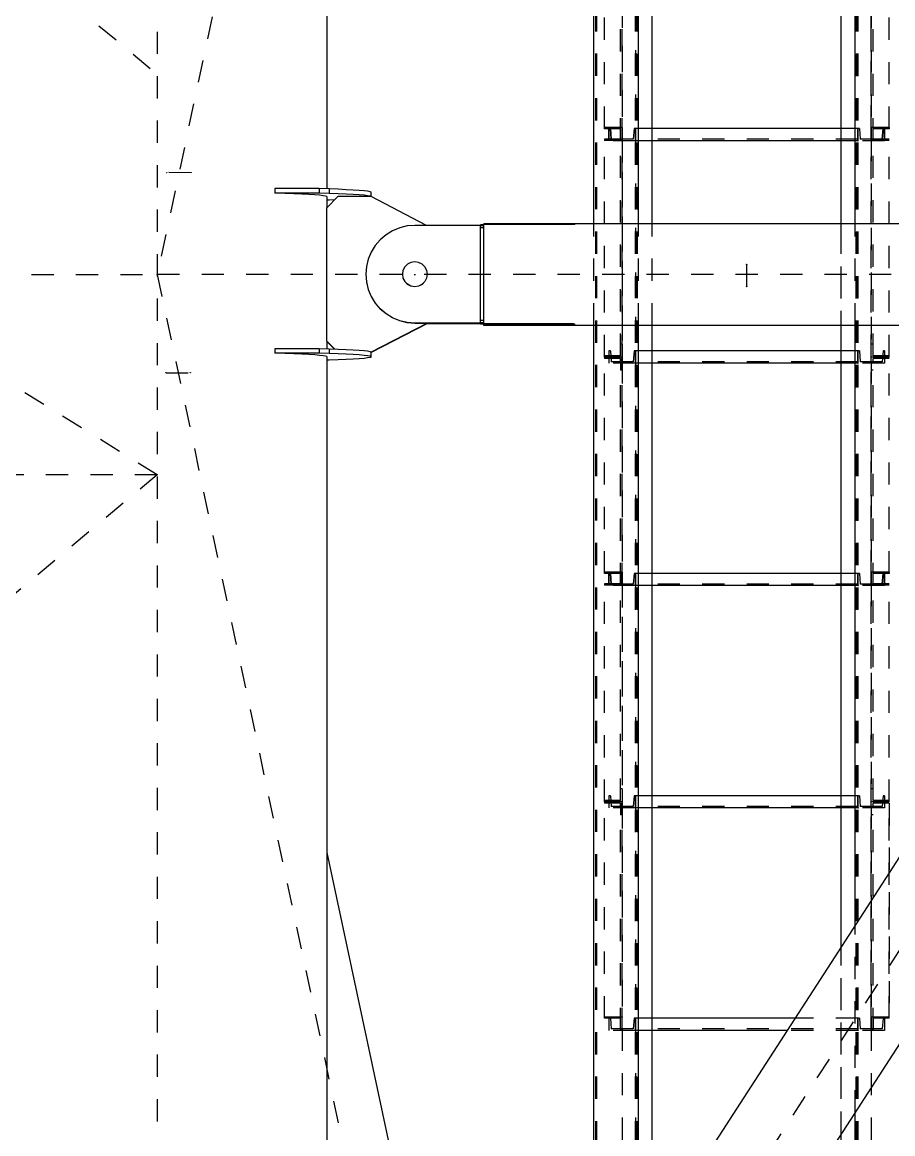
# Model space of a CAD drawing. Header units: millimetres. Extents: x 149919 to 150445, y 136651 to 136866.
# Drawn here: x 150259.607 to 150263.52, y 136771.112 to 136776.11 of the extents above; entities that cross this region are included whole.
import ezdxf

# ---------------------------------------------------------------- set-up
doc = ezdxf.new("R2010")
doc.units = ezdxf.units.MM
doc.header["$LTSCALE"] = 0.25
for name, pattern in [('CENTER', [50.8, 31.75, -6.35, 6.35, -6.35]), ('XKITLINE00', [0]), ('XKITLINE02', [4, 2, -2]), ('XKITLINE03', [6, 3, -1, 1, -1])]:
    doc.linetypes.add(name, pattern=pattern)

# ---------------------------------------------------------------- blocks, each defined once
blk = doc.blocks.new('çatıı')
at = {"color": 8, "linetype": 'CENTER'}
for p, q in [((10096.38, 14010.27), (11840, 12550.27)), ((12015, 13280.27), (11840, 12460.27)), ((11840, 12689.51), (11840, 11020.27)), ((11840, 12370.27), (11549.01, 12550.27)), ((11855.26, 12506.11), (11844.3, 12506.13)), ((12105, 12454.88), (12105, 12464.88)), ((11603.46, 12460.27), (11840, 12460.27)), ((11840, 12460.27), (12013.55, 11647.05)), ((12370, 12460.27), (11840, 11640.27)), ((12370, 12460.27), (11840, 12460.27)), ((11955.8, 12460.41), (11955.8, 12460.14)), ((11843.93, 12416.17), (11854.89, 12416.16)), ((11840, 12370.27), (10454.1, 12370.27)), ((11840, 12370.27), (11006.79, 11672.6))]:
    blk.add_line(p, q, dxfattribs=at)
at = {"color": 116, "linetype": 'XKITLINE02', "true_color": 0x136734}
for p, q in [((12037.16, 12049.63), (12037.16, 13721.24)), ((12037.69, 12049.63), (12037.69, 13721.24)), ((12054.93, 12049.63), (12054.93, 13721.24)), ((12055.01, 12049.6), (12055.01, 13721.24)), ((12055.46, 12049.63), (12055.46, 13721.24)), ((12055.86, 12049.6), (12055.86, 13721.24)), ((12147.49, 12049.57), (12147.49, 13721.24)), ((12154.14, 12049.57), (12154.14, 13721.24)), ((12154.14, 12049.57), (12154.14, 13721.24)), ((12154.54, 12049.63), (12154.54, 13721.24)), ((12154.99, 12049.63), (12154.99, 13721.24)), ((12154.99, 12049.57), (12154.99, 13721.24)), ((12155.07, 12049.63), (12155.07, 13721.24)), ((12041.01, 12525.85), (12041.01, 12623.17)), ((12048.21, 12520.61), (12048.21, 12622.59)), ((12049.01, 12520.61), (12049.01, 12621.12)), ((12160.99, 12520.61), (12160.99, 12623.17)), ((12161.79, 12520.61), (12161.79, 12622.59)), ((12168.99, 12525.85), (12168.99, 12623.17)), ((12049.01, 12526.43), (12041.01, 12526.43)), ((12048.21, 12525.85), (12041.01, 12525.85)), ((12043.69, 12525.92), (12043.01, 12525.92)), ((12043.01, 12520.42), (12043.01, 12525.92)), ((12043.01, 12525.92), (12043.01, 12520.42)), ((12044.07, 12521.12), (12043.69, 12525.92)), ((12043.69, 12525.92), (12044.07, 12521.12)), ((12049.01, 12526.42), (12048.21, 12526.42)), ((12048.21, 12521.2), (12048.21, 12526.42)), ((12048.21, 12423.75), (12048.21, 12525.85)), ((12049.01, 12526.42), (12049.01, 12520.62)), ((12049.01, 12526.42), (12049.01, 12428.97)), ((12054.33, 12525.92), (12053.94, 12521.12)), ((12054.33, 12525.92), (12053.94, 12521.12)), ((12055.01, 12525.92), (12054.33, 12525.92)), ((12062.51, 12525.92), (12055.01, 12525.92)), ((12055.01, 12520.42), (12055.01, 12525.92)), ((12055.01, 12525.92), (12055.01, 12520.42)), ((12055.01, 12525.92), (12055.01, 12520.42)), ((12154.99, 12525.92), (12147.49, 12525.92)), ((12154.99, 12520.42), (12154.99, 12525.92)), ((12154.99, 12525.92), (12154.99, 12520.42)), ((12155.67, 12525.92), (12154.99, 12525.92)), ((12154.99, 12525.92), (12154.99, 12520.42)), ((12155.67, 12525.92), (12156.05, 12521.12)), ((12155.67, 12525.92), (12156.05, 12521.12)), ((12160.99, 12526.43), (12160.99, 12520.61)), ((12168.99, 12526.43), (12160.99, 12526.43)), ((12160.99, 12423.17), (12160.99, 12526.42)), ((12161.79, 12526.42), (12160.99, 12526.42)), ((12161.79, 12423.75), (12161.79, 12526.42)), ((12161.79, 12520.61), (12161.79, 12525.85)), ((12168.99, 12525.85), (12161.79, 12525.85)), ((12166.31, 12525.92), (12165.92, 12521.12)), ((12165.92, 12521.12), (12166.31, 12525.92)), ((12166.99, 12525.92), (12166.31, 12525.92)), ((12166.99, 12525.92), (12166.99, 12520.42)), ((12166.99, 12520.42), (12166.99, 12525.92)), ((12168.99, 12526.43), (12168.99, 12525.85)), ((12048.21, 12521.2), (12041.01, 12521.2)), ((12041.01, 12521.2), (12041.01, 12520.62)), ((12041.01, 12423.17), (12041.01, 12521.2)), ((12053.94, 12521.12), (12044.07, 12521.12)), ((12154.99, 12521.12), (12055.01, 12521.12)), ((12165.92, 12521.12), (12156.05, 12521.12)), ((12168.99, 12521.2), (12161.79, 12521.2)), ((12168.99, 12423.17), (12168.99, 12521.2)), ((12049.01, 12520.62), (12041.01, 12520.62)), ((12055.01, 12520.42), (12043.01, 12520.42)), ((12049.01, 12520.61), (12048.21, 12520.61)), ((12049.01, 12423.17), (12049.01, 12520.62)), ((12062.51, 12520.42), (12055.01, 12520.42)), ((12154.99, 12520.42), (12147.49, 12520.42)), ((12166.99, 12520.42), (12154.99, 12520.42)), ((12168.99, 12520.62), (12160.99, 12520.62)), ((12161.79, 12520.61), (12160.99, 12520.61)), ((12036.31, 12437.44), (12036.31, 12483.11)), ((12056.31, 12437.44), (12056.31, 12483.11)), ((12062.51, 12437.44), (12062.51, 12483.11)), ((12147.49, 12073.93), (12147.49, 12483.11)), ((12153.69, 12437.44), (12153.69, 12483.11)), ((12043.69, 12425.92), (12043.01, 12425.92)), ((12043.01, 12425.92), (12043.01, 12420.42)), ((12043.01, 12425.92), (12043.01, 12420.42)), ((12043.69, 12425.92), (12044.07, 12421.12)), ((12043.69, 12425.92), (12044.07, 12421.12)), ((12049.01, 12428.97), (12048.21, 12428.97)), ((12049.01, 12428.97), (12049.01, 12423.17)), ((12054.33, 12425.92), (12053.94, 12421.12)), ((12054.33, 12425.92), (12053.94, 12421.12)), ((12055.01, 12425.92), (12054.33, 12425.92)), ((12062.51, 12425.92), (12055.01, 12425.92)), ((12055.01, 12420.42), (12055.01, 12425.92)), ((12055.01, 12425.92), (12055.01, 12420.42)), ((12055.01, 12425.92), (12055.01, 12420.42)), ((12154.99, 12425.92), (12147.49, 12425.92)), ((12154.99, 12420.42), (12154.99, 12425.92)), ((12154.99, 12425.92), (12154.99, 12420.42)), ((12155.67, 12425.92), (12154.99, 12425.92)), ((12154.99, 12425.92), (12154.99, 12420.42)), ((12155.67, 12425.92), (12156.05, 12421.12)), ((12155.67, 12425.92), (12156.05, 12421.12)), ((12161.79, 12428.97), (12160.99, 12428.97)), ((12166.31, 12425.92), (12165.92, 12421.12)), ((12166.31, 12425.92), (12165.92, 12421.12)), ((12166.99, 12425.92), (12166.31, 12425.92)), ((12166.99, 12425.92), (12166.99, 12420.42)), ((12166.99, 12425.92), (12166.99, 12420.42)), ((12048.21, 12423.75), (12041.01, 12423.75)), ((12049.01, 12423.17), (12041.01, 12423.17)), ((12041.01, 12423.17), (12041.01, 12422.59)), ((12049.01, 12423.17), (12041.01, 12423.17)), ((12041.01, 12325.85), (12041.01, 12423.17)), ((12048.21, 12422.59), (12041.01, 12422.59)), ((12053.94, 12421.12), (12044.07, 12421.12)), ((12048.21, 12422.59), (12048.21, 12417.35)), ((12048.21, 12320.61), (12048.21, 12422.59)), ((12049.01, 12417.35), (12049.01, 12423.17)), ((12049.01, 12320.61), (12049.01, 12421.12)), ((12154.99, 12421.12), (12055.01, 12421.12)), ((12165.92, 12421.12), (12156.05, 12421.12)), ((12168.99, 12423.17), (12160.99, 12423.17)), ((12160.99, 12320.61), (12160.99, 12423.17)), ((12168.99, 12423.17), (12160.99, 12423.17)), ((12168.99, 12423.75), (12161.79, 12423.75)), ((12161.79, 12320.61), (12161.79, 12422.59)), ((12168.99, 12422.59), (12161.79, 12422.59)), ((12168.99, 12325.85), (12168.99, 12423.17)), ((12055.01, 12420.42), (12043.01, 12420.42)), ((12049.01, 12417.35), (12048.21, 12417.35)), ((12062.51, 12420.42), (12055.01, 12420.42)), ((12154.99, 12420.42), (12147.49, 12420.42)), ((12166.99, 12420.42), (12154.99, 12420.42)), ((12161.79, 12417.35), (12160.99, 12417.35)), ((12049.01, 12326.43), (12041.01, 12326.43)), ((12048.21, 12325.85), (12041.01, 12325.85)), ((12043.69, 12325.92), (12043.01, 12325.92)), ((12043.01, 12320.42), (12043.01, 12325.92)), ((12043.01, 12325.92), (12043.01, 12320.42)), ((12044.07, 12321.12), (12043.69, 12325.92)), ((12043.69, 12325.92), (12044.07, 12321.12)), ((12049.01, 12326.42), (12048.21, 12326.42)), ((12048.21, 12326.42), (12048.21, 12321.2)), ((12048.21, 12223.75), (12048.21, 12326.42)), ((12049.01, 12326.42), (12049.01, 12320.62)), ((12049.01, 12326.42), (12049.01, 12228.97)), ((12054.33, 12325.92), (12053.94, 12321.12)), ((12054.33, 12325.92), (12053.94, 12321.12)), ((12055.01, 12325.92), (12054.33, 12325.92)), ((12062.51, 12325.92), (12055.01, 12325.92)), ((12055.01, 12320.42), (12055.01, 12325.92)), ((12055.01, 12325.92), (12055.01, 12320.42)), ((12055.01, 12325.92), (12055.01, 12320.42)), ((12154.99, 12325.92), (12147.49, 12325.92)), ((12154.99, 12320.42), (12154.99, 12325.92)), ((12154.99, 12325.92), (12154.99, 12320.42)), ((12155.67, 12325.92), (12154.99, 12325.92)), ((12154.99, 12325.92), (12154.99, 12320.42)), ((12155.67, 12325.92), (12156.05, 12321.12)), ((12155.67, 12325.92), (12156.05, 12321.12)), ((12160.99, 12326.43), (12160.99, 12320.61)), ((12168.99, 12326.43), (12160.99, 12326.43)), ((12160.99, 12223.17), (12160.99, 12326.42)), ((12161.79, 12326.42), (12160.99, 12326.42)), ((12161.79, 12223.75), (12161.79, 12326.42)), ((12161.79, 12320.61), (12161.79, 12325.85)), ((12168.99, 12325.85), (12161.79, 12325.85)), ((12166.31, 12325.92), (12165.92, 12321.12)), ((12165.92, 12321.12), (12166.31, 12325.92)), ((12166.99, 12325.92), (12166.31, 12325.92)), ((12166.99, 12325.92), (12166.99, 12320.42)), ((12166.99, 12320.42), (12166.99, 12325.92)), ((12168.99, 12326.43), (12168.99, 12325.85)), ((12048.21, 12321.2), (12041.01, 12321.2)), ((12041.01, 12321.2), (12041.01, 12320.62)), ((12041.01, 12223.17), (12041.01, 12321.2)), ((12053.94, 12321.12), (12044.07, 12321.12)), ((12154.99, 12321.12), (12055.01, 12321.12)), ((12165.92, 12321.12), (12156.05, 12321.12)), ((12168.99, 12321.2), (12161.79, 12321.2)), ((12168.99, 12223.17), (12168.99, 12321.2)), ((12049.01, 12320.62), (12041.01, 12320.62)), ((12055.01, 12320.42), (12043.01, 12320.42)), ((12049.01, 12320.61), (12048.21, 12320.61)), ((12049.01, 12320.62), (12049.01, 12223.17)), ((12062.51, 12320.42), (12055.01, 12320.42)), ((12154.99, 12320.42), (12147.49, 12320.42)), ((12166.99, 12320.42), (12154.99, 12320.42)), ((12168.99, 12320.62), (12160.99, 12320.62)), ((12161.79, 12320.61), (12160.99, 12320.61)), ((12043.69, 12225.92), (12043.01, 12225.92)), ((12043.01, 12225.92), (12043.01, 12220.42)), ((12043.01, 12225.92), (12043.01, 12220.42)), ((12043.69, 12225.92), (12044.07, 12221.12)), ((12043.69, 12225.92), (12044.07, 12221.12)), ((12049.01, 12228.97), (12048.21, 12228.97)), ((12049.01, 12228.97), (12049.01, 12223.17)), ((12054.33, 12225.92), (12053.94, 12221.12)), ((12054.33, 12225.92), (12053.94, 12221.12)), ((12055.01, 12225.92), (12054.33, 12225.92)), ((12062.51, 12225.92), (12055.01, 12225.92)), ((12055.01, 12220.42), (12055.01, 12225.92)), ((12055.01, 12225.92), (12055.01, 12220.42)), ((12055.01, 12225.92), (12055.01, 12220.42)), ((12154.99, 12225.92), (12147.49, 12225.92)), ((12154.99, 12220.42), (12154.99, 12225.92)), ((12154.99, 12225.92), (12154.99, 12220.42)), ((12155.67, 12225.92), (12154.99, 12225.92)), ((12154.99, 12225.92), (12154.99, 12220.42)), ((12155.67, 12225.92), (12156.05, 12221.12)), ((12155.67, 12225.92), (12156.05, 12221.12)), ((12161.79, 12228.97), (12160.99, 12228.97)), ((12166.31, 12225.92), (12165.92, 12221.12)), ((12166.31, 12225.92), (12165.92, 12221.12)), ((12166.99, 12225.92), (12166.31, 12225.92)), ((12166.99, 12225.92), (12166.99, 12220.42)), ((12166.99, 12225.92), (12166.99, 12220.42)), ((12048.21, 12223.75), (12041.01, 12223.75)), ((12041.01, 12223.17), (12041.01, 12222.59)), ((12049.01, 12223.17), (12041.01, 12223.17)), ((12041.01, 12125.85), (12041.01, 12223.17)), ((12049.01, 12223.17), (12041.01, 12223.17)), ((12048.21, 12222.59), (12041.01, 12222.59)), ((12053.94, 12221.12), (12044.07, 12221.12)), ((12048.21, 12222.59), (12048.21, 12217.35)), ((12048.21, 12120.61), (12048.21, 12222.59)), ((12049.01, 12217.35), (12049.01, 12223.17)), ((12049.01, 12120.61), (12049.01, 12221.12)), ((12154.99, 12221.12), (12055.01, 12221.12)), ((12165.92, 12221.12), (12156.05, 12221.12)), ((12160.99, 12120.61), (12160.99, 12223.17)), ((12168.99, 12223.17), (12160.99, 12223.17)), ((12168.99, 12223.17), (12160.99, 12223.17)), ((12168.99, 12223.75), (12161.79, 12223.75)), ((12161.79, 12120.61), (12161.79, 12222.59)), ((12168.99, 12222.59), (12161.79, 12222.59)), ((12168.99, 12125.85), (12168.99, 12223.17)), ((12168.99, 12222.59), (12168.99, 12125.85)), ((12055.01, 12220.42), (12043.01, 12220.42)), ((12049.01, 12217.35), (12048.21, 12217.35)), ((12062.51, 12220.42), (12055.01, 12220.42)), ((12154.99, 12220.42), (12147.49, 12220.42)), ((12166.99, 12220.42), (12154.99, 12220.42)), ((12161.79, 12217.35), (12160.99, 12217.35)), ((12153.69, 12083.52), (12153.69, 12167.7)), ((12147.49, 12049.57), (12147.49, 12158.11)), ((12049.01, 12126.43), (12041.01, 12126.43)), ((12048.21, 12125.85), (12041.01, 12125.85)), ((12043.69, 12125.92), (12043.01, 12125.92)), ((12043.01, 12125.92), (12043.01, 12120.42)), ((12043.01, 12125.92), (12043.01, 12120.42)), ((12043.69, 12125.92), (12044.07, 12121.12)), ((12043.69, 12125.92), (12044.07, 12121.12)), ((12054.33, 12125.92), (12053.94, 12121.12)), ((12054.33, 12125.92), (12053.94, 12121.12)), ((12055.01, 12125.92), (12054.33, 12125.92)), ((12062.51, 12125.92), (12055.01, 12125.92)), ((12055.01, 12120.42), (12055.01, 12125.92)), ((12055.01, 12125.92), (12055.01, 12120.42)), ((12055.01, 12125.92), (12055.01, 12120.42)), ((12154.99, 12125.92), (12126.68, 12125.92)), ((12154.99, 12120.42), (12154.99, 12125.92)), ((12154.99, 12125.92), (12154.99, 12120.42)), ((12155.67, 12125.92), (12154.99, 12125.92)), ((12154.99, 12125.92), (12154.99, 12120.42)), ((12155.67, 12125.92), (12156.05, 12121.12)), ((12155.67, 12125.92), (12156.05, 12121.12)), ((12160.99, 12126.43), (12160.99, 12120.61)), ((12168.99, 12126.43), (12160.99, 12126.43)), ((12161.79, 12125.85), (12161.79, 12120.61)), ((12168.99, 12125.85), (12161.79, 12125.85)), ((12166.31, 12125.92), (12165.92, 12121.12)), ((12166.31, 12125.92), (12165.92, 12121.12)), ((12166.99, 12125.92), (12166.31, 12125.92)), ((12166.99, 12125.92), (12166.99, 12120.42)), ((12166.99, 12125.92), (12166.99, 12120.42)), ((12053.94, 12121.12), (12044.07, 12121.12)), ((12154.99, 12121.12), (12055.01, 12121.12)), ((12165.92, 12121.12), (12156.05, 12121.12)), ((12055.01, 12120.42), (12043.01, 12120.42)), ((12049.01, 12120.61), (12048.21, 12120.61)), ((12062.51, 12120.42), (12055.01, 12120.42)), ((12154.99, 12120.42), (12123.13, 12120.42)), ((12166.99, 12120.42), (12154.99, 12120.42)), ((12161.79, 12120.61), (12160.99, 12120.61))]:
    blk.add_line(p, q, dxfattribs=at)
at = {"color": 1, "linetype": 'XKITLINE03'}
for p, q in [((12049.01, 13721.24), (12049.01, 12049.63)), ((12055.01, 13721.24), (12055.01, 12049.6)), ((12147.49, 12049.57), (12147.49, 13721.24)), ((12160.99, 13721.24), (12160.99, 12049.63)), ((12049.01, 12623.17), (12049.01, 12526.43)), ((12160.99, 12526.43), (12160.99, 12623.17)), ((12049.01, 12520.62), (12049.01, 12423.17)), ((12154.99, 12520.42), (12055.01, 12520.42)), ((12055.01, 12520.42), (12055.01, 12520.42)), ((12154.99, 12520.42), (12154.99, 12520.42)), ((12160.99, 12423.17), (12160.99, 12520.62)), ((12049.01, 12423.17), (12049.01, 12326.43)), ((12160.99, 12326.43), (12160.99, 12423.17)), ((12154.99, 12420.42), (12055.01, 12420.42)), ((12055.01, 12420.42), (12055.01, 12420.42)), ((12154.99, 12420.42), (12154.99, 12420.42)), ((12049.01, 12320.62), (12049.01, 12223.17)), ((12154.99, 12320.42), (12055.01, 12320.42)), ((12055.01, 12320.42), (12055.01, 12320.42)), ((12154.99, 12320.42), (12154.99, 12320.42)), ((12160.99, 12223.17), (12160.99, 12320.62)), ((12049.01, 12223.17), (12049.01, 12126.43)), ((12160.99, 12126.43), (12160.99, 12223.17)), ((12154.99, 12220.42), (12055.01, 12220.42)), ((12055.01, 12220.42), (12055.01, 12220.42)), ((12154.99, 12220.42), (12154.99, 12220.42)), ((12154.99, 12120.42), (12055.01, 12120.42)), ((12055.01, 12120.42), (12055.01, 12120.42)), ((12154.99, 12120.42), (12154.99, 12120.42))]:
    blk.add_line(p, q, dxfattribs=at)
at = {"color": 7, "linetype": 'XKITLINE00'}
for p, q in [((12036.31, 12483.11), (12036.31, 12735.71)), ((12056.31, 12483.11), (12056.31, 12722.23)), ((12062.51, 12483.11), (12062.51, 12718.06)), ((12147.49, 12483.11), (12147.49, 12660.82)), ((12153.69, 12483.11), (12153.69, 12656.64)), ((12147.49, 12525.92), (12062.51, 12525.92)), ((12147.49, 12520.42), (12062.51, 12520.42)), ((12036.31, 12049.63), (12036.31, 12437.44)), ((12056.31, 12049.63), (12056.31, 12437.44)), ((12062.51, 12049.6), (12062.51, 12437.44)), ((12147.49, 12158.11), (12147.49, 12437.44)), ((12153.69, 12167.7), (12153.69, 12437.44)), ((12147.49, 12425.92), (12062.51, 12425.92)), ((12147.49, 12420.42), (12062.51, 12420.42)), ((12147.49, 12325.92), (12062.51, 12325.92)), ((12147.49, 12320.42), (12062.51, 12320.42)), ((12147.49, 12225.92), (12062.51, 12225.92)), ((12147.49, 12220.42), (12062.51, 12220.42)), ((12126.68, 12125.92), (12062.51, 12125.92)), ((12123.13, 12120.42), (12062.51, 12120.42)), ((12153.69, 12049.63), (12153.69, 12083.52))]:
    blk.add_line(p, q, dxfattribs=at)
at = {"color": 8, "linetype": 'XKITLINE00'}
for p, q in [((11916.2, 12689.51), (11916.2, 12498.81)), ((11912.88, 12498.92), (11892.88, 12498.92)), ((11892.88, 12498.92), (11892.88, 12496.92)), ((11897.34, 12496.78), (11892.88, 12496.92)), ((11912.88, 12496.92), (11892.88, 12496.92)), ((11901.4, 12496.63), (11897.34, 12496.78)), ((11905.01, 12496.46), (11901.4, 12496.63)), ((11908.16, 12496.29), (11905.01, 12496.46)), ((11910.81, 12496.12), (11908.16, 12496.29)), ((11912.96, 12495.93), (11910.81, 12496.12)), ((11917.34, 12498.78), (11912.88, 12498.92)), ((11912.88, 12498.92), (11912.88, 12496.92)), ((11917.34, 12496.78), (11912.88, 12496.92)), ((11914.59, 12495.74), (11912.96, 12495.93)), ((11915.68, 12495.55), (11914.59, 12495.74)), ((11921.4, 12498.62), (11917.34, 12498.78)), ((11917.34, 12498.78), (11917.34, 12496.78)), ((11921.4, 12496.63), (11917.34, 12496.78)), ((11925.01, 12498.46), (11921.4, 12498.62)), ((11925.01, 12496.46), (11921.4, 12496.63)), ((11928.16, 12498.29), (11925.01, 12498.46)), ((11928.16, 12496.29), (11925.01, 12496.46)), ((11930.81, 12498.11), (11928.16, 12498.29)), ((11930.81, 12496.12), (11928.16, 12496.29)), ((11932.96, 12497.93), (11930.81, 12498.11)), ((11932.96, 12495.93), (11930.81, 12496.12)), ((11934.59, 12497.74), (11932.96, 12497.93)), ((11934.59, 12495.74), (11932.96, 12495.93)), ((11935.68, 12497.55), (11934.59, 12497.74)), ((11935.68, 12495.55), (11934.59, 12495.74)), ((11936.23, 12497.36), (11935.68, 12497.55)), ((11936.23, 12495.3), (11936.23, 12497.36)), ((11916.23, 12495.36), (11915.68, 12495.55)), ((11916.2, 12495.37), (11916.2, 12490.32)), ((11921.2, 12495.32), (11916.2, 12490.32)), ((11916.23, 12495.16), (11916.2, 12495.15)), ((11917.34, 12493.74), (11916.2, 12493.7)), ((11916.23, 12495.36), (11916.23, 12495.16)), ((11919.7, 12493.83), (11917.34, 12493.74)), ((11936.2, 12495.32), (11921.2, 12495.32)), ((11936.23, 12495.36), (11935.68, 12495.55)), ((11961.03, 12482.4), (11936.2, 12495.32)), ((11916.2, 12430.29), (11916.2, 12490.32)), ((11949, 12481.32), (11945.81, 12480)), ((11952.35, 12482.13), (11949, 12481.32)), ((11955.8, 12482.4), (11952.35, 12482.13)), ((11986.8, 12482.4), (11955.8, 12482.4)), ((11985.3, 12482.4), (11985.3, 12482.62)), ((11986.8, 12482.62), (11985.3, 12482.62)), ((11986.8, 12482.56), (11985.3, 12482.56)), ((11986.8, 12482.27), (11985.3, 12482.27)), ((11985.3, 12441.32), (11985.3, 12482.27)), ((11986.8, 12481.36), (11985.3, 12481.36)), ((11986.8, 12481.97), (11986.8, 12483.11)), ((12223.2, 12483.11), (11986.8, 12483.11)), ((12026.8, 12482.98), (11986.8, 12482.98)), ((12026.8, 12482.74), (11986.8, 12482.74)), ((11986.8, 12437.44), (11986.8, 12481.97)), ((12026.8, 12482.98), (12026.8, 12482.74)), ((12027.11, 12482.97), (12026.8, 12482.98)), ((12027.11, 12482.75), (12026.8, 12482.74)), ((12027.11, 12482.97), (12027.11, 12482.75)), ((12027.39, 12482.97), (12027.11, 12482.97)), ((12027.39, 12482.78), (12027.11, 12482.75)), ((12027.63, 12482.96), (12027.39, 12482.97)), ((12027.63, 12482.83), (12027.39, 12482.78)), ((12027.8, 12482.94), (12027.63, 12482.96)), ((12027.8, 12482.89), (12027.63, 12482.83)), ((12027.88, 12482.92), (12027.8, 12482.94)), ((12027.88, 12482.92), (12027.88, 12482.9)), ((11940.24, 12475.96), (11938, 12473.34)), ((11942.86, 12478.2), (11940.24, 12475.96)), ((11945.81, 12480), (11942.86, 12478.2)), ((11938, 12473.34), (11936.19, 12470.39)), ((11934.87, 12467.21), (11934.07, 12463.85)), ((11936.19, 12470.39), (11934.87, 12467.21)), ((11954.06, 12465.76), (11952.5, 12464.96)), ((11955.8, 12466.03), (11954.06, 12465.76)), ((11957.53, 12465.76), (11955.8, 12466.03)), ((11959.09, 12464.96), (11957.53, 12465.76)), ((11934.07, 12463.85), (11933.8, 12460.41)), ((11950.47, 12462.16), (11950.2, 12460.43)), ((11951.26, 12463.72), (11950.47, 12462.16)), ((11952.5, 12464.96), (11951.26, 12463.72)), ((11960.33, 12463.72), (11959.09, 12464.96)), ((11960.33, 12463.72), (11961.12, 12462.16)), ((11961.12, 12462.16), (11961.4, 12460.43)), ((11933.8, 12460.41), (11934.07, 12456.97)), ((11934.07, 12456.97), (11934.87, 12453.62)), ((11934.07, 12456.91), (11934.87, 12453.55)), ((11950.2, 12460.43), (11950.47, 12458.71)), ((11950.47, 12458.71), (11951.26, 12457.14)), ((11950.47, 12458.68), (11951.26, 12457.12)), ((11952.5, 12455.91), (11951.26, 12457.14)), ((11952.5, 12455.88), (11951.26, 12457.12)), ((11954.06, 12455.11), (11952.5, 12455.91)), ((11954.06, 12455.09), (11952.5, 12455.88)), ((11959.09, 12455.91), (11957.53, 12455.11)), ((11959.09, 12455.88), (11957.53, 12455.09)), ((11960.33, 12457.14), (11959.09, 12455.91)), ((11960.33, 12457.12), (11959.09, 12455.88)), ((11961.12, 12458.71), (11960.33, 12457.14)), ((11961.12, 12458.68), (11960.33, 12457.12)), ((11961.4, 12460.43), (11961.12, 12458.71)), ((11934.87, 12453.62), (11936.19, 12450.43)), ((11934.87, 12453.55), (11936.19, 12450.37)), ((11955.8, 12454.84), (11954.06, 12455.11)), ((11955.8, 12454.81), (11954.06, 12455.09)), ((11957.53, 12455.11), (11955.8, 12454.84)), ((11957.53, 12455.09), (11955.8, 12454.81)), ((11955.8, 12454.84), (11955.8, 12454.81)), ((11936.19, 12450.43), (11938, 12447.49)), ((11936.19, 12450.37), (11938, 12447.42)), ((11938, 12447.49), (11940.24, 12444.86)), ((11938, 12447.42), (11940.24, 12444.8)), ((11942.86, 12442.62), (11940.24, 12444.86)), ((11942.86, 12442.56), (11940.24, 12444.8)), ((11945.81, 12440.82), (11942.86, 12442.62)), ((11945.81, 12440.76), (11942.86, 12442.56)), ((11949, 12439.5), (11945.81, 12440.82)), ((11949, 12439.44), (11945.81, 12440.76)), ((11985.3, 12438.55), (11985.3, 12441.32)), ((11961.44, 12438.36), (11936.23, 12425.25)), ((11961.18, 12438.35), (11936.23, 12425.37)), ((11952.35, 12438.69), (11949, 12439.5)), ((11952.35, 12438.63), (11949, 12439.44)), ((11952.35, 12438.69), (11952.35, 12438.63)), ((11955.8, 12438.42), (11952.35, 12438.69)), ((11955.8, 12438.36), (11952.35, 12438.63)), ((11955.8, 12438.42), (11955.8, 12438.36)), ((11986.8, 12438.42), (11955.8, 12438.42)), ((11986.8, 12438.36), (11955.8, 12438.36)), ((11985.3, 12438.15), (11961.03, 12438.15)), ((11985.3, 12438.21), (11961.15, 12438.21)), ((11986.8, 12439.67), (11985.3, 12439.67)), ((11986.8, 12438.55), (11985.3, 12438.55)), ((11985.3, 12437.93), (11985.3, 12438.36)), ((11986.8, 12438.14), (11985.3, 12438.14)), ((11986.8, 12438), (11985.3, 12438)), ((12026.8, 12438.09), (11986.8, 12438.09)), ((12026.8, 12437.72), (11986.8, 12437.72)), ((12223.2, 12437.44), (11986.8, 12437.44)), ((12026.8, 12438.09), (12026.8, 12437.72)), ((12027.11, 12438.08), (12026.8, 12438.09)), ((12027.11, 12437.72), (12026.8, 12437.72)), ((12027.11, 12438.08), (12027.11, 12437.72)), ((12027.39, 12438.04), (12027.11, 12438.08)), ((12027.39, 12437.74), (12027.11, 12437.72)), ((12027.63, 12437.98), (12027.39, 12438.04)), ((12027.63, 12437.76), (12027.39, 12437.74)), ((12027.8, 12437.9), (12027.63, 12437.98)), ((12027.8, 12437.79), (12027.63, 12437.76)), ((12027.88, 12437.87), (12027.8, 12437.9)), ((12027.88, 12437.83), (12027.8, 12437.79)), ((12027.88, 12437.87), (12027.88, 12437.83)), ((11912.88, 12426.95), (11892.88, 12426.95)), ((11892.88, 12426.95), (11892.88, 12424.95)), ((11917.34, 12426.81), (11912.88, 12426.95)), ((11912.88, 12426.95), (11912.88, 12424.95)), ((11919.83, 12426.72), (11916.2, 12430.35)), ((11916.2, 12430.29), (11916.2, 12426.85)), ((11919.7, 12426.72), (11916.2, 12430.23)), ((11921.4, 12426.66), (11917.34, 12426.81)), ((11917.34, 12426.81), (11917.34, 12424.81)), ((11925.01, 12426.5), (11921.4, 12426.66)), ((11928.16, 12426.33), (11925.01, 12426.5)), ((11930.81, 12426.15), (11928.16, 12426.33)), ((11932.96, 12425.96), (11930.81, 12426.15)), ((11934.59, 12425.77), (11932.96, 12425.96)), ((11935.68, 12425.58), (11934.59, 12425.77)), ((11897.34, 12424.81), (11892.88, 12424.95)), ((11912.88, 12424.95), (11892.88, 12424.95)), ((11901.4, 12424.66), (11897.34, 12424.81)), ((11905.01, 12424.5), (11901.4, 12424.66)), ((11908.16, 12424.33), (11905.01, 12424.5)), ((11910.81, 12424.15), (11908.16, 12424.33)), ((11912.96, 12423.96), (11910.81, 12424.15)), ((11917.34, 12424.81), (11912.88, 12424.95)), ((11914.59, 12423.78), (11912.96, 12423.96)), ((11915.68, 12423.58), (11914.59, 12423.78)), ((11916.23, 12423.39), (11915.68, 12423.58)), ((11916.2, 12423.4), (11916.2, 11846.41)), ((11916.23, 12423.19), (11916.2, 12423.18)), ((11917.34, 12421.77), (11916.2, 12421.74)), ((11916.23, 12423.39), (11916.23, 12423.19)), ((11921.4, 12424.66), (11917.34, 12424.81)), ((11921.4, 12421.92), (11917.34, 12421.77)), ((11925.01, 12424.5), (11921.4, 12424.66)), ((11925.01, 12422.09), (11921.4, 12421.92)), ((11928.16, 12424.33), (11925.01, 12424.5)), ((11928.16, 12422.26), (11925.01, 12422.09)), ((11930.81, 12424.15), (11928.16, 12424.33)), ((11930.81, 12422.43), (11928.16, 12422.26)), ((11932.96, 12423.96), (11930.81, 12424.15)), ((11932.96, 12422.62), (11930.81, 12422.43)), ((11934.59, 12423.78), (11932.96, 12423.96)), ((11934.59, 12422.81), (11932.96, 12422.62)), ((11935.68, 12423.58), (11934.59, 12423.78)), ((11935.68, 12423), (11934.59, 12422.81)), ((11936.23, 12425.39), (11935.68, 12425.58)), ((11936.23, 12423.39), (11935.68, 12423.58)), ((11936.23, 12423.19), (11935.68, 12423)), ((11936.23, 12423.19), (11936.23, 12425.39)), ((12224, 12276.48), (11947.61, 11848.86)), ((12262.38, 12251.69), (11985.99, 11824.07)), ((11916.2, 12200.34), (11946.09, 12060.27))]:
    blk.add_line(p, q, dxfattribs=at)
for centre in [(11840, 12550.27), (11844.3, 12506.13), (11855.26, 12506.11), (12105, 12464.88), (11840, 12460.27), (11840, 12460.27), (11840, 12460.27), (11840, 12460.27), (11955.8, 12460.41), (11955.8, 12460.14), (12105, 12454.88), (11843.93, 12416.17), (11854.89, 12416.16), (11840, 12370.27), (11840, 12370.27), (11840, 12370.27)]:
    blk.add_circle(centre, 0.05, dxfattribs=at)
at = {"color": 1, "linetype": 'XKITLINE00'}
for centre in [(12049.01, 12526.43), (12160.99, 12526.43), (12049.01, 12520.62), (12055.01, 12520.42), (12055.01, 12520.42), (12154.99, 12520.42), (12154.99, 12520.42), (12160.99, 12520.62), (12049.01, 12423.17), (12049.01, 12423.17), (12160.99, 12423.17), (12160.99, 12423.17), (12055.01, 12420.42), (12055.01, 12420.42), (12154.99, 12420.42), (12154.99, 12420.42), (12049.01, 12326.43), (12160.99, 12326.43), (12049.01, 12320.62), (12055.01, 12320.42), (12055.01, 12320.42), (12154.99, 12320.42), (12154.99, 12320.42), (12160.99, 12320.62), (12049.01, 12223.17), (12049.01, 12223.17), (12160.99, 12223.17), (12160.99, 12223.17), (12055.01, 12220.42), (12055.01, 12220.42), (12154.99, 12220.42), (12154.99, 12220.42), (12049.01, 12126.43), (12160.99, 12126.43), (12055.01, 12120.42), (12055.01, 12120.42), (12154.99, 12120.42), (12154.99, 12120.42)]:
    blk.add_circle(centre, 0.05, dxfattribs=at)

msp = doc.modelspace()

# ---------------------------------------------------------------- block references
at = {"xscale": 0.009999943142843078, "yscale": 0.009999943142843078, "zscale": 0.009999943142843078}
msp.add_blockref('çatıı', (150141.8141, 136650.3731), dxfattribs=at)

doc.saveas('drawing.dxf')
